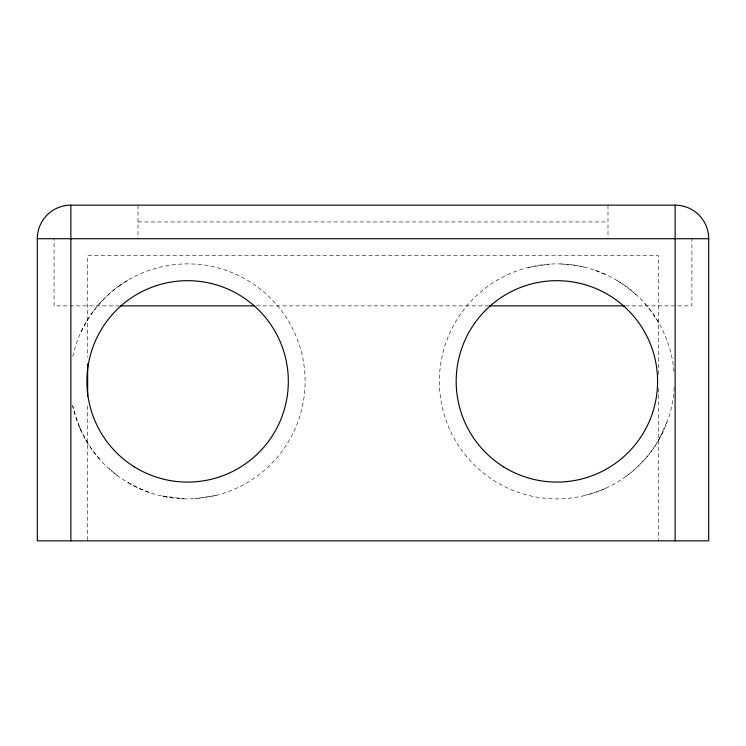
<?xml version="1.0" encoding="UTF-8"?>
<svg xmlns="http://www.w3.org/2000/svg" width="746" height="746" viewBox="0 0 746 746"><rect width="100%" height="100%" fill="white"/><g stroke="black" fill="none" stroke-linecap="round" stroke-linejoin="round"><path stroke-width="0.56" stroke-dasharray="3.73 2.8" d="M625.875 476.489C639.005 466.903 650.111 454.64 658.345 440.634L667.884 419.905M658.345 440.634L663.343 431.104M81.155 331.662L87.655 319.633L94.453 309.786M86.862 320.929L87.655 319.633M93.642 310.849C101.148 301.244 109.765 292.488 119.752 285.466M101.391 301.57L102.155 300.741M119.155 285.886L129.319 279.368M605.649 488.285L595.653 492.295L585.377 495.372M216.107 495.372L194.893 498.654M528.382 267.394L549.606 264.112M138.01 221.935L607.99 221.935M119.267 305.86L54.085 305.86L54.085 238.72M256.531 305.86L488.304 305.86M625.568 305.86L691.915 305.86L691.915 238.72M181.66 498.729L183.647 498.813L160.576 495.726M560.852 263.953L572.35 264.905L583.922 267.04M163.337 496.342L172.149 497.852M149.088 492.379L137.889 487.837L127.165 482.13M595.411 270.378L606.61 274.929M617.334 280.627L627.414 287.415L636.692 295.155M117.085 475.351L107.797 467.611M99.451 459.051L92.122 449.838L85.865 440.14M645.048 303.715L652.377 312.928L658.345 322.132M87.655 443.133L79.179 426.628L80.717 430.144L73.63 409.88L72.772 405.665M658.345 374.492L658.345 255.505L87.655 255.505L87.655 357.045M658.345 388.349L658.345 540.85M607.99 205.15L607.99 238.72M138.01 205.15L138.01 238.72M87.655 405.852L87.655 540.85M72.8 356.429A117.495 117.495 0 0 1 253.631 284.189A117.495 117.495 0 0 1 253.118 478.923A117.495 117.495 0 0 1 72.67 405.731M674.207 387.65A117.495 117.495 0 0 1 496.622 482.242A117.495 117.495 0 0 1 495.754 281.037A117.495 117.495 0 0 1 674.151 374.1"/><path stroke-width="1.12" d="M70.87 205.15L675.13 205.15A33.57 33.57 0 0 1 708.7 238.72L708.7 540.85L37.3 540.85L37.3 238.72A33.57 33.57 0 0 1 70.87 205.15L70.87 540.85M37.3 238.72L708.7 238.72M120.265 305.86L254.283 305.86M489.469 305.86L624.57 305.86M675.13 205.15L675.13 540.85M87.655 363.908L87.655 396.602M134.345 466.847A100.71 100.71 0 0 0 288.264 384.787A100.71 100.71 0 0 0 140.229 292.516A100.71 100.71 0 0 0 134.345 466.847M503.615 466.847A100.71 100.71 0 0 0 657.534 384.787A100.71 100.71 0 0 0 509.499 292.516A100.71 100.71 0 0 0 503.615 466.847"/></g></svg>
